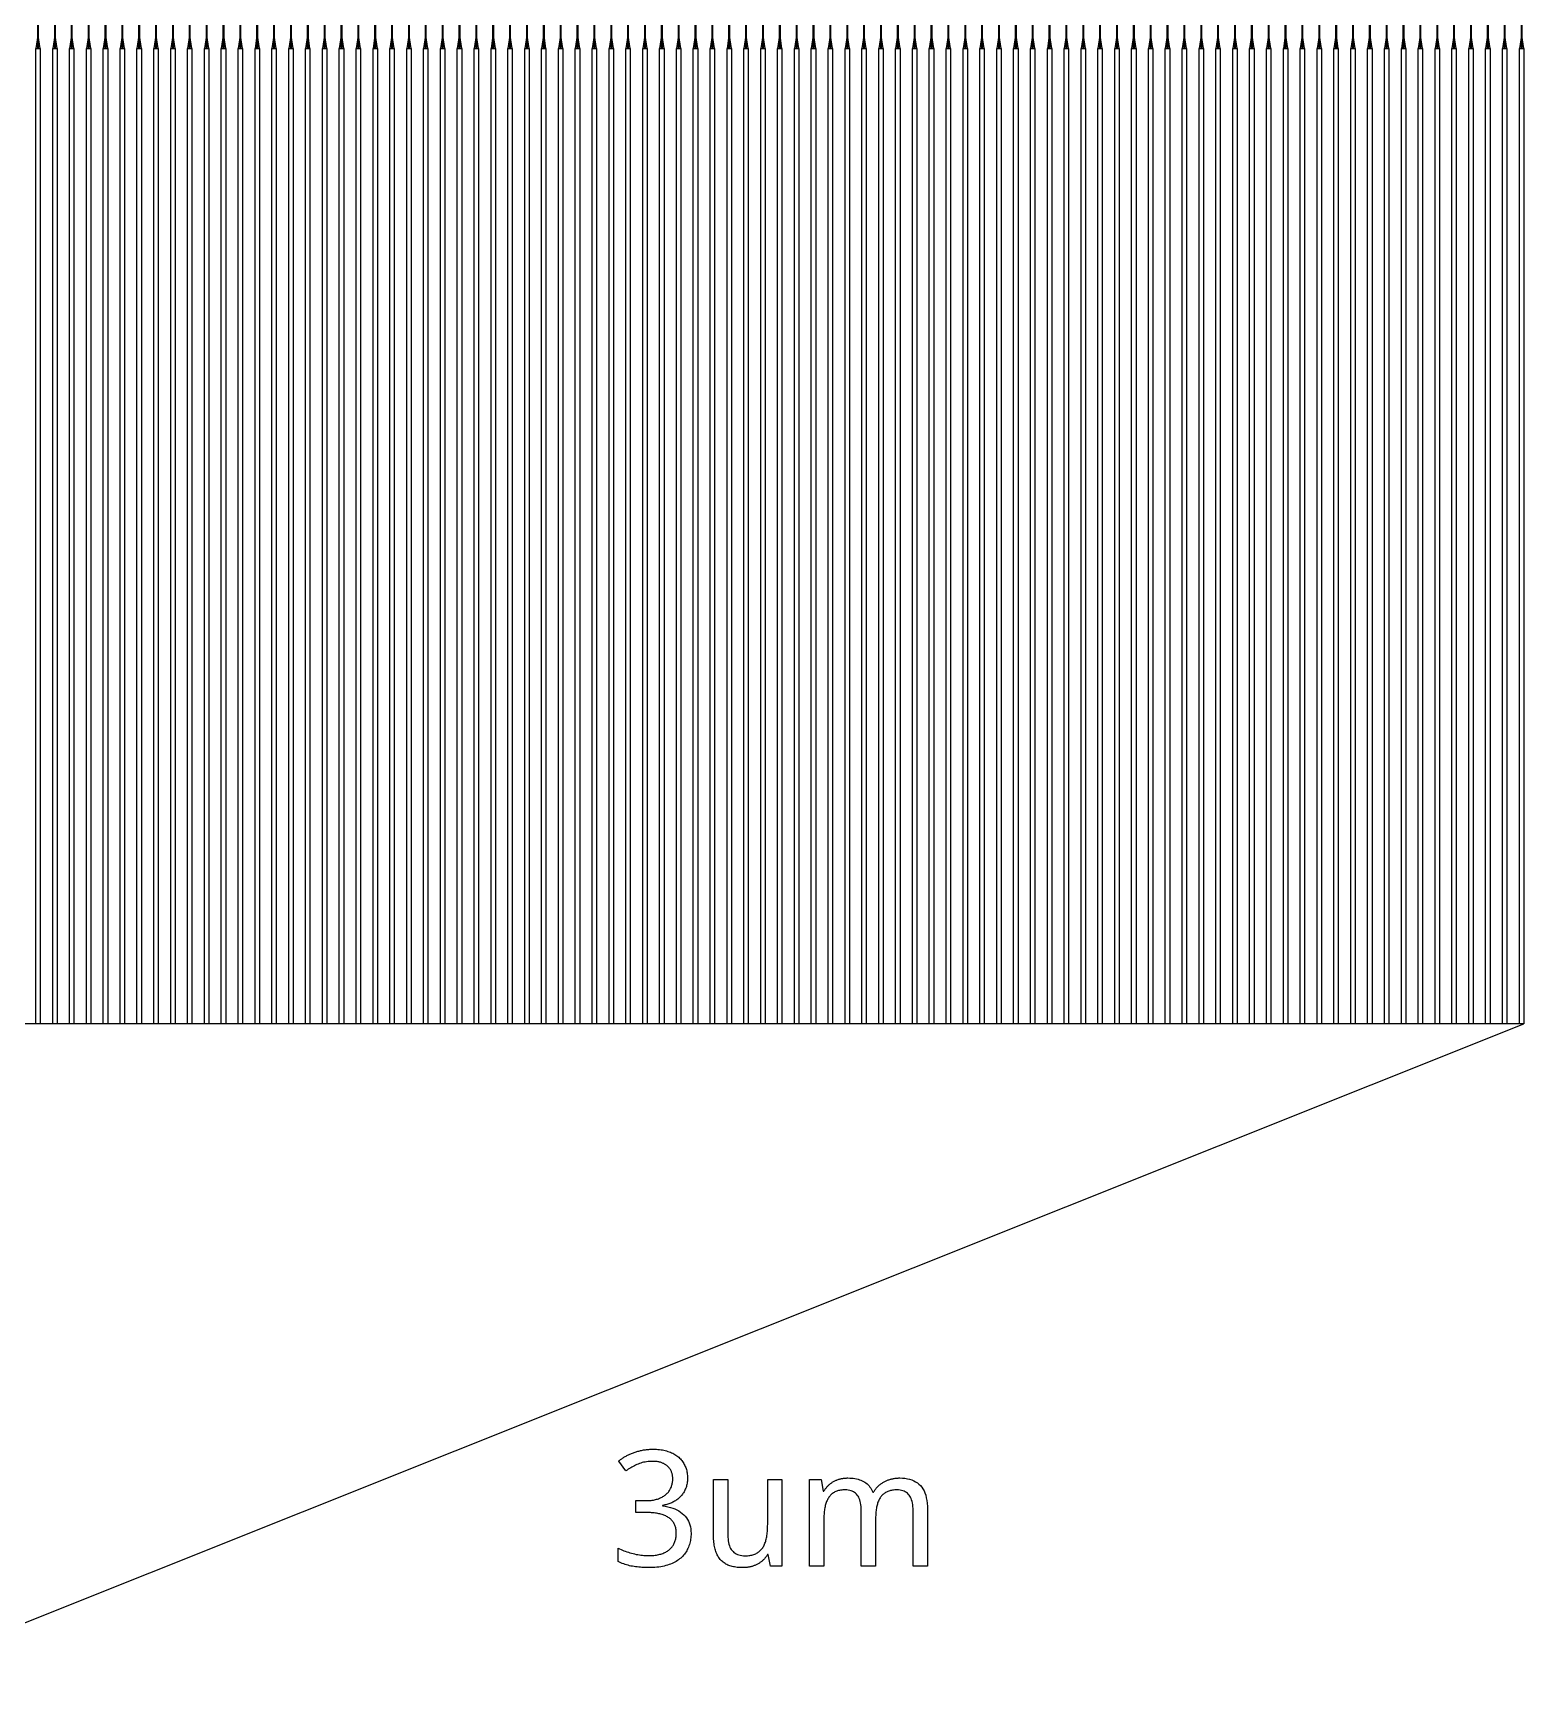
# Model space of a CAD drawing. Extents: x 0 to 762, y 0 to 762.
# Drawn here: x 139.9 to 241.4, y 139.7 to 252.9 of the extents above; entities that cross this region are included whole.
import ezdxf

# ---------------------------------------------------------------- set-up
doc = ezdxf.new("R2010")
doc.units = 0
doc.layers.get('0').update_dxf_attribs({"linetype": 'CONTINUOUS'})

msp = doc.modelspace()

# ---------------------------------------------------------------- linework, layer by layer
at = {"color": 0}
for points in [[(140.193, 253.996), (140.224, 253.996), (140.224, 251.896), (140.193, 251.896), (140.193, 253.996)], [(141.342, 253.996), (141.372, 253.996), (141.372, 251.896), (141.342, 251.896), (141.342, 253.996)], [(142.49, 253.996), (142.521, 253.996), (142.521, 251.896), (142.49, 251.896), (142.49, 253.996)], [(143.639, 253.996), (143.669, 253.996), (143.669, 251.896), (143.639, 251.896), (143.639, 253.996)], [(144.788, 253.996), (144.818, 253.996), (144.818, 251.896), (144.788, 251.896), (144.788, 253.996)], [(145.936, 253.996), (145.967, 253.996), (145.967, 251.896), (145.936, 251.896), (145.936, 253.996)], [(147.085, 253.996), (147.115, 253.996), (147.115, 251.896), (147.085, 251.896), (147.085, 253.996)], [(148.235, 253.996), (148.264, 253.996), (148.264, 251.896), (148.235, 251.896), (148.235, 253.996)], [(149.383, 253.996), (149.413, 253.996), (149.413, 251.896), (149.383, 251.896), (149.383, 253.996)], [(150.532, 253.996), (150.561, 253.996), (150.561, 251.896), (150.532, 251.896), (150.532, 253.996)], [(151.681, 253.996), (151.71, 253.996), (151.71, 251.896), (151.681, 251.896), (151.681, 253.996)], [(152.829, 253.996), (152.858, 253.996), (152.858, 251.896), (152.829, 251.896), (152.829, 253.996)], [(153.978, 253.996), (154.008, 253.996), (154.008, 251.896), (153.978, 251.896), (153.978, 253.996)], [(155.126, 253.996), (155.157, 253.996), (155.157, 251.896), (155.126, 251.896), (155.126, 253.996)], [(156.275, 253.996), (156.306, 253.996), (156.306, 251.896), (156.275, 251.896), (156.275, 253.996)], [(157.424, 253.996), (157.454, 253.996), (157.454, 251.896), (157.424, 251.896), (157.424, 253.996)], [(158.572, 253.996), (158.603, 253.996), (158.603, 251.896), (158.572, 251.896), (158.572, 253.996)], [(159.721, 253.996), (159.751, 253.996), (159.751, 251.896), (159.721, 251.896), (159.721, 253.996)], [(160.869, 253.996), (160.9, 253.996), (160.9, 251.896), (160.869, 251.896), (160.869, 253.996)], [(162.018, 253.996), (162.049, 253.996), (162.049, 251.896), (162.018, 251.896), (162.018, 253.996)], [(163.168, 253.996), (163.197, 253.996), (163.197, 251.896), (163.168, 251.896), (163.168, 253.996)], [(164.317, 253.996), (164.346, 253.996), (164.346, 251.896), (164.317, 251.896), (164.317, 253.996)], [(165.465, 253.996), (165.494, 253.996), (165.494, 251.896), (165.465, 251.896), (165.465, 253.996)], [(166.614, 253.996), (166.643, 253.996), (166.643, 251.896), (166.614, 251.896), (166.614, 253.996)], [(167.763, 253.996), (167.793, 253.996), (167.793, 251.896), (167.763, 251.896), (167.763, 253.996)], [(168.911, 253.996), (168.942, 253.996), (168.942, 251.896), (168.911, 251.896), (168.911, 253.996)], [(170.06, 253.996), (170.09, 253.996), (170.09, 251.896), (170.06, 251.896), (170.06, 253.996)], [(171.208, 253.996), (171.239, 253.996), (171.239, 251.896), (171.208, 251.896), (171.208, 253.996)], [(172.357, 253.996), (172.388, 253.996), (172.388, 251.896), (172.357, 251.896), (172.357, 253.996)], [(173.506, 253.996), (173.536, 253.996), (173.536, 251.896), (173.506, 251.896), (173.506, 253.996)], [(174.654, 253.996), (174.685, 253.996), (174.685, 251.896), (174.654, 251.896), (174.654, 253.996)], [(175.803, 253.996), (175.833, 253.996), (175.833, 251.896), (175.803, 251.896), (175.803, 253.996)], [(176.953, 253.996), (176.982, 253.996), (176.982, 251.896), (176.953, 251.896), (176.953, 253.996)], [(178.101, 253.996), (178.131, 253.996), (178.131, 251.896), (178.101, 251.896), (178.101, 253.996)], [(179.25, 253.996), (179.279, 253.996), (179.279, 251.896), (179.25, 251.896), (179.25, 253.996)], [(180.399, 253.996), (180.428, 253.996), (180.428, 251.896), (180.399, 251.896), (180.399, 253.996)], [(181.547, 253.996), (181.576, 253.996), (181.576, 251.896), (181.547, 251.896), (181.547, 253.996)], [(182.696, 253.996), (182.726, 253.996), (182.726, 251.896), (182.696, 251.896), (182.696, 253.996)], [(183.844, 253.996), (183.875, 253.996), (183.875, 251.896), (183.844, 251.896), (183.844, 253.996)], [(184.993, 253.996), (185.024, 253.996), (185.024, 251.896), (184.993, 251.896), (184.993, 253.996)], [(186.142, 253.996), (186.172, 253.996), (186.172, 251.896), (186.142, 251.896), (186.142, 253.996)], [(187.29, 253.996), (187.321, 253.996), (187.321, 251.896), (187.29, 251.896), (187.29, 253.996)], [(188.439, 253.996), (188.469, 253.996), (188.469, 251.896), (188.439, 251.896), (188.439, 253.996)], [(189.587, 253.996), (189.618, 253.996), (189.618, 251.896), (189.587, 251.896), (189.587, 253.996)], [(190.737, 253.996), (190.767, 253.996), (190.767, 251.896), (190.737, 251.896), (190.737, 253.996)], [(191.886, 253.996), (191.915, 253.996), (191.915, 251.896), (191.886, 251.896), (191.886, 253.996)], [(193.035, 253.996), (193.064, 253.996), (193.064, 251.896), (193.035, 251.896), (193.035, 253.996)], [(194.183, 253.996), (194.212, 253.996), (194.212, 251.896), (194.183, 251.896), (194.183, 253.996)], [(195.332, 253.996), (195.361, 253.996), (195.361, 251.896), (195.332, 251.896), (195.332, 253.996)], [(196.481, 253.996), (196.511, 253.996), (196.511, 251.896), (196.481, 251.896), (196.481, 253.996)], [(197.629, 253.996), (197.66, 253.996), (197.66, 251.896), (197.629, 251.896), (197.629, 253.996)], [(198.778, 253.996), (198.808, 253.996), (198.808, 251.896), (198.778, 251.896), (198.778, 253.996)], [(199.926, 253.996), (199.957, 253.996), (199.957, 251.896), (199.926, 251.896), (199.926, 253.996)], [(201.075, 253.996), (201.106, 253.996), (201.106, 251.896), (201.075, 251.896), (201.075, 253.996)], [(202.224, 253.996), (202.254, 253.996), (202.254, 251.896), (202.224, 251.896), (202.224, 253.996)], [(203.372, 253.996), (203.403, 253.996), (203.403, 251.896), (203.372, 251.896), (203.372, 253.996)], [(204.521, 253.996), (204.551, 253.996), (204.551, 251.896), (204.521, 251.896), (204.521, 253.996)], [(205.671, 253.996), (205.7, 253.996), (205.7, 251.896), (205.671, 251.896), (205.671, 253.996)], [(206.819, 253.996), (206.849, 253.996), (206.849, 251.896), (206.819, 251.896), (206.819, 253.996)], [(207.968, 253.996), (207.997, 253.996), (207.997, 251.896), (207.968, 251.896), (207.968, 253.996)], [(209.117, 253.996), (209.146, 253.996), (209.146, 251.896), (209.117, 251.896), (209.117, 253.996)], [(210.265, 253.996), (210.294, 253.996), (210.294, 251.896), (210.265, 251.896), (210.265, 253.996)], [(211.414, 253.996), (211.444, 253.996), (211.444, 251.896), (211.414, 251.896), (211.414, 253.996)], [(212.563, 253.996), (212.593, 253.996), (212.593, 251.896), (212.563, 251.896), (212.563, 253.996)], [(213.711, 253.996), (213.742, 253.996), (213.742, 251.896), (213.711, 251.896), (213.711, 253.996)], [(214.86, 253.996), (214.89, 253.996), (214.89, 251.896), (214.86, 251.896), (214.86, 253.996)], [(216.008, 253.996), (216.039, 253.996), (216.039, 251.896), (216.008, 251.896), (216.008, 253.996)], [(217.157, 253.996), (217.188, 253.996), (217.188, 251.896), (217.157, 251.896), (217.157, 253.996)], [(218.306, 253.996), (218.336, 253.996), (218.336, 251.896), (218.306, 251.896), (218.306, 253.996)], [(219.456, 253.996), (219.485, 253.996), (219.485, 251.896), (219.456, 251.896), (219.456, 253.996)], [(220.604, 253.996), (220.633, 253.996), (220.633, 251.896), (220.604, 251.896), (220.604, 253.996)], [(221.753, 253.996), (221.782, 253.996), (221.782, 251.896), (221.753, 251.896), (221.753, 253.996)], [(222.901, 253.996), (222.931, 253.996), (222.931, 251.896), (222.901, 251.896), (222.901, 253.996)], [(224.05, 253.996), (224.079, 253.996), (224.079, 251.896), (224.05, 251.896), (224.05, 253.996)], [(225.199, 253.996), (225.228, 253.996), (225.228, 251.896), (225.199, 251.896), (225.199, 253.996)], [(226.347, 253.996), (226.378, 253.996), (226.378, 251.896), (226.347, 251.896), (226.347, 253.996)], [(227.496, 253.996), (227.526, 253.996), (227.526, 251.896), (227.496, 251.896), (227.496, 253.996)], [(228.644, 253.996), (228.675, 253.996), (228.675, 251.896), (228.644, 251.896), (228.644, 253.996)], [(229.793, 253.996), (229.824, 253.996), (229.824, 251.896), (229.793, 251.896), (229.793, 253.996)], [(230.942, 253.996), (230.972, 253.996), (230.972, 251.896), (230.942, 251.896), (230.942, 253.996)], [(232.09, 253.996), (232.121, 253.996), (232.121, 251.896), (232.09, 251.896), (232.09, 253.996)], [(233.239, 253.996), (233.269, 253.996), (233.269, 251.896), (233.239, 251.896), (233.239, 253.996)], [(234.389, 253.996), (234.418, 253.996), (234.418, 251.896), (234.389, 251.896), (234.389, 253.996)], [(235.537, 253.996), (235.567, 253.996), (235.567, 251.896), (235.537, 251.896), (235.537, 253.996)], [(236.686, 253.996), (236.715, 253.996), (236.715, 251.896), (236.686, 251.896), (236.686, 253.996)], [(237.835, 253.996), (237.864, 253.996), (237.864, 251.896), (237.835, 251.896), (237.835, 253.996)], [(238.983, 253.996), (239.013, 253.996), (239.013, 251.896), (238.983, 251.896), (238.983, 253.996)], [(240.132, 253.996), (240.162, 253.996), (240.162, 251.896), (240.132, 251.896), (240.132, 253.996)], [(241.281, 253.996), (241.311, 253.996), (241.311, 251.896), (241.281, 251.896), (241.281, 253.996)], [(140.058, 251.896), (140.358, 251.896), (140.224, 252.796), (140.193, 252.796), (140.058, 251.896)], [(141.207, 251.896), (141.507, 251.896), (141.372, 252.796), (141.342, 252.796), (141.207, 251.896)], [(142.356, 251.896), (142.656, 251.896), (142.521, 252.796), (142.49, 252.796), (142.356, 251.896)], [(143.504, 251.896), (143.804, 251.896), (143.669, 252.796), (143.639, 252.796), (143.504, 251.896)], [(144.653, 251.896), (144.953, 251.896), (144.818, 252.796), (144.788, 252.796), (144.653, 251.896)], [(145.801, 251.896), (146.101, 251.896), (145.967, 252.796), (145.936, 252.796), (145.801, 251.896)], [(146.95, 251.896), (147.25, 251.896), (147.115, 252.796), (147.085, 252.796), (146.95, 251.896)], [(148.099, 251.896), (148.399, 251.896), (148.264, 252.796), (148.235, 252.796), (148.099, 251.896)], [(149.247, 251.896), (149.547, 251.896), (149.413, 252.796), (149.383, 252.796), (149.247, 251.896)], [(150.396, 251.896), (150.696, 251.896), (150.561, 252.796), (150.532, 252.796), (150.396, 251.896)], [(151.546, 251.896), (151.846, 251.896), (151.71, 252.796), (151.681, 252.796), (151.546, 251.896)], [(152.694, 251.896), (152.994, 251.896), (152.858, 252.796), (152.829, 252.796), (152.694, 251.896)], [(153.843, 251.896), (154.143, 251.896), (154.008, 252.796), (153.978, 252.796), (153.843, 251.896)], [(154.992, 251.896), (155.292, 251.896), (155.157, 252.796), (155.126, 252.796), (154.992, 251.896)], [(156.14, 251.896), (156.44, 251.896), (156.306, 252.796), (156.275, 252.796), (156.14, 251.896)], [(157.289, 251.896), (157.589, 251.896), (157.454, 252.796), (157.424, 252.796), (157.289, 251.896)], [(158.438, 251.896), (158.737, 251.896), (158.603, 252.796), (158.572, 252.796), (158.438, 251.896)], [(159.586, 251.896), (159.886, 251.896), (159.751, 252.796), (159.721, 252.796), (159.586, 251.896)], [(160.735, 251.896), (161.035, 251.896), (160.9, 252.796), (160.869, 252.796), (160.735, 251.896)], [(161.883, 251.896), (162.183, 251.896), (162.049, 252.796), (162.018, 252.796), (161.883, 251.896)], [(163.032, 251.896), (163.332, 251.896), (163.197, 252.796), (163.168, 252.796), (163.032, 251.896)], [(164.181, 251.896), (164.481, 251.896), (164.346, 252.796), (164.317, 252.796), (164.181, 251.896)], [(165.331, 251.896), (165.631, 251.896), (165.494, 252.796), (165.465, 252.796), (165.331, 251.896)], [(166.479, 251.896), (166.779, 251.896), (166.643, 252.796), (166.614, 252.796), (166.479, 251.896)], [(167.628, 251.896), (167.928, 251.896), (167.792, 252.796), (167.763, 252.796), (167.628, 251.896)], [(168.776, 251.896), (169.076, 251.896), (168.942, 252.796), (168.911, 252.796), (168.776, 251.896)], [(169.925, 251.896), (170.225, 251.896), (170.09, 252.796), (170.06, 252.796), (169.925, 251.896)], [(171.074, 251.896), (171.374, 251.896), (171.239, 252.796), (171.208, 252.796), (171.074, 251.896)], [(172.222, 251.896), (172.522, 251.896), (172.388, 252.796), (172.357, 252.796), (172.222, 251.896)], [(173.371, 251.896), (173.671, 251.896), (173.536, 252.796), (173.506, 252.796), (173.371, 251.896)], [(174.519, 251.896), (174.819, 251.896), (174.685, 252.796), (174.654, 252.796), (174.519, 251.896)], [(175.668, 251.896), (175.968, 251.896), (175.833, 252.796), (175.803, 252.796), (175.668, 251.896)], [(176.817, 251.896), (177.117, 251.896), (176.982, 252.796), (176.953, 252.796), (176.817, 251.896)], [(177.965, 251.896), (178.265, 251.896), (178.131, 252.796), (178.101, 252.796), (177.965, 251.896)], [(179.115, 251.896), (179.414, 251.896), (179.279, 252.796), (179.25, 252.796), (179.115, 251.896)], [(180.264, 251.896), (180.564, 251.896), (180.428, 252.796), (180.399, 252.796), (180.264, 251.896)], [(181.413, 251.896), (181.712, 251.896), (181.576, 252.796), (181.547, 252.796), (181.413, 251.896)], [(182.561, 251.896), (182.861, 251.896), (182.726, 252.796), (182.696, 252.796), (182.561, 251.896)], [(183.71, 251.896), (184.01, 251.896), (183.875, 252.796), (183.844, 252.796), (183.71, 251.896)], [(184.858, 251.896), (185.158, 251.896), (185.024, 252.796), (184.993, 252.796), (184.858, 251.896)], [(186.007, 251.896), (186.307, 251.896), (186.172, 252.796), (186.142, 252.796), (186.007, 251.896)], [(187.156, 251.896), (187.456, 251.896), (187.321, 252.796), (187.29, 252.796), (187.156, 251.896)], [(188.304, 251.896), (188.604, 251.896), (188.469, 252.796), (188.439, 252.796), (188.304, 251.896)], [(189.453, 251.896), (189.753, 251.896), (189.618, 252.796), (189.587, 252.796), (189.453, 251.896)], [(190.601, 251.896), (190.901, 251.896), (190.767, 252.796), (190.737, 252.796), (190.601, 251.896)], [(191.75, 251.896), (192.05, 251.896), (191.915, 252.796), (191.886, 252.796), (191.75, 251.896)], [(192.899, 251.896), (193.199, 251.896), (193.064, 252.796), (193.035, 252.796), (192.899, 251.896)], [(194.049, 251.896), (194.349, 251.896), (194.212, 252.796), (194.183, 252.796), (194.049, 251.896)], [(195.197, 251.896), (195.497, 251.896), (195.361, 252.796), (195.332, 252.796), (195.197, 251.896)], [(196.346, 251.896), (196.646, 251.896), (196.511, 252.796), (196.481, 252.796), (196.346, 251.896)], [(197.494, 251.896), (197.794, 251.896), (197.66, 252.796), (197.629, 252.796), (197.494, 251.896)], [(198.643, 251.896), (198.943, 251.896), (198.808, 252.796), (198.778, 252.796), (198.643, 251.896)], [(199.792, 251.896), (200.092, 251.896), (199.957, 252.796), (199.926, 252.796), (199.792, 251.896)], [(200.94, 251.896), (201.24, 251.896), (201.106, 252.796), (201.075, 252.796), (200.94, 251.896)], [(202.089, 251.896), (202.389, 251.896), (202.254, 252.796), (202.224, 252.796), (202.089, 251.896)], [(203.237, 251.896), (203.538, 251.896), (203.403, 252.796), (203.372, 252.796), (203.237, 251.896)], [(204.386, 251.896), (204.686, 251.896), (204.551, 252.796), (204.521, 252.796), (204.386, 251.896)], [(205.535, 251.896), (205.835, 251.896), (205.7, 252.796), (205.671, 252.796), (205.535, 251.896)], [(206.683, 251.896), (206.983, 251.896), (206.849, 252.796), (206.819, 252.796), (206.683, 251.896)], [(207.832, 251.896), (208.133, 251.896), (207.997, 252.796), (207.968, 252.796), (207.832, 251.896)], [(208.982, 251.896), (209.282, 251.896), (209.146, 252.796), (209.117, 252.796), (208.982, 251.896)], [(210.131, 251.896), (210.431, 251.896), (210.294, 252.796), (210.265, 252.796), (210.131, 251.896)], [(211.279, 251.896), (211.579, 251.896), (211.444, 252.796), (211.414, 252.796), (211.279, 251.896)], [(212.428, 251.896), (212.728, 251.896), (212.593, 252.796), (212.563, 252.796), (212.428, 251.896)], [(213.576, 251.896), (213.876, 251.896), (213.742, 252.796), (213.711, 252.796), (213.576, 251.896)], [(214.725, 251.896), (215.025, 251.896), (214.89, 252.796), (214.86, 252.796), (214.725, 251.896)], [(215.874, 251.896), (216.174, 251.896), (216.039, 252.796), (216.008, 252.796), (215.874, 251.896)], [(217.022, 251.896), (217.322, 251.896), (217.188, 252.796), (217.157, 252.796), (217.022, 251.896)], [(218.171, 251.896), (218.471, 251.896), (218.336, 252.796), (218.306, 252.796), (218.171, 251.896)], [(219.319, 251.896), (219.619, 251.896), (219.485, 252.796), (219.456, 252.796), (219.319, 251.896)], [(220.468, 251.896), (220.768, 251.896), (220.633, 252.796), (220.604, 252.796), (220.468, 251.896)], [(221.617, 251.896), (221.917, 251.896), (221.782, 252.796), (221.753, 252.796), (221.617, 251.896)], [(222.767, 251.896), (223.067, 251.896), (222.931, 252.796), (222.901, 252.796), (222.767, 251.896)], [(223.915, 251.896), (224.215, 251.896), (224.079, 252.796), (224.05, 252.796), (223.915, 251.896)], [(225.064, 251.896), (225.364, 251.896), (225.228, 252.796), (225.199, 252.796), (225.064, 251.896)], [(226.212, 251.896), (226.513, 251.896), (226.378, 252.796), (226.347, 252.796), (226.212, 251.896)], [(227.361, 251.896), (227.661, 251.896), (227.526, 252.796), (227.496, 252.796), (227.361, 251.896)], [(228.51, 251.896), (228.81, 251.896), (228.675, 252.796), (228.644, 252.796), (228.51, 251.896)], [(229.658, 251.896), (229.958, 251.896), (229.824, 252.796), (229.793, 252.796), (229.658, 251.896)], [(230.807, 251.896), (231.107, 251.896), (230.972, 252.796), (230.942, 252.796), (230.807, 251.896)], [(231.956, 251.896), (232.256, 251.896), (232.121, 252.796), (232.09, 252.796), (231.956, 251.896)], [(233.104, 251.896), (233.404, 251.896), (233.269, 252.796), (233.239, 252.796), (233.104, 251.896)], [(234.253, 251.896), (234.553, 251.896), (234.418, 252.796), (234.389, 252.796), (234.253, 251.896)], [(235.401, 251.896), (235.701, 251.896), (235.567, 252.796), (235.537, 252.796), (235.401, 251.896)], [(236.551, 251.896), (236.851, 251.896), (236.715, 252.796), (236.686, 252.796), (236.551, 251.896)], [(237.7, 251.896), (238, 251.896), (237.864, 252.796), (237.835, 252.796), (237.7, 251.896)], [(238.849, 251.896), (239.149, 251.896), (239.013, 252.796), (238.983, 252.796), (238.849, 251.896)], [(239.997, 251.896), (240.297, 251.896), (240.162, 252.796), (240.132, 252.796), (239.997, 251.896)], [(241.146, 251.896), (241.446, 251.896), (241.311, 252.796), (241.281, 252.796), (241.146, 251.896)], [(140.058, 251.896), (140.358, 251.896), (140.358, 185.417), (140.058, 185.417), (140.058, 251.896)], [(141.207, 251.896), (141.507, 251.896), (141.507, 185.417), (141.207, 185.417), (141.207, 251.896)], [(142.356, 251.896), (142.656, 251.896), (142.656, 185.417), (142.356, 185.417), (142.356, 251.896)], [(143.504, 251.896), (143.804, 251.896), (143.804, 185.417), (143.504, 185.417), (143.504, 251.896)], [(144.653, 251.896), (144.953, 251.896), (144.953, 185.417), (144.653, 185.417), (144.653, 251.896)], [(145.801, 251.896), (146.101, 251.896), (146.101, 185.417), (145.801, 185.417), (145.801, 251.896)], [(146.95, 251.896), (147.25, 251.896), (147.25, 185.417), (146.95, 185.417), (146.95, 251.896)], [(148.099, 251.896), (148.399, 251.896), (148.399, 185.417), (148.099, 185.417), (148.099, 251.896)], [(149.247, 251.896), (149.547, 251.896), (149.547, 185.417), (149.247, 185.417), (149.247, 251.896)], [(150.396, 251.896), (150.696, 251.896), (150.696, 185.417), (150.396, 185.417), (150.396, 251.896)], [(151.546, 251.896), (151.846, 251.896), (151.846, 185.417), (151.546, 185.417), (151.546, 251.896)], [(152.694, 251.896), (152.994, 251.896), (152.994, 185.417), (152.694, 185.417), (152.694, 251.896)], [(153.843, 251.896), (154.143, 251.896), (154.143, 185.417), (153.843, 185.417), (153.843, 251.896)], [(154.992, 251.896), (155.292, 251.896), (155.292, 185.417), (154.992, 185.417), (154.992, 251.896)], [(156.14, 251.896), (156.44, 251.896), (156.44, 185.417), (156.14, 185.417), (156.14, 251.896)], [(157.289, 251.896), (157.589, 251.896), (157.589, 185.417), (157.289, 185.417), (157.289, 251.896)], [(158.438, 251.896), (158.737, 251.896), (158.737, 185.417), (158.438, 185.417), (158.438, 251.896)], [(159.586, 251.896), (159.886, 251.896), (159.886, 185.417), (159.586, 185.417), (159.586, 251.896)], [(160.735, 251.896), (161.035, 251.896), (161.035, 185.417), (160.735, 185.417), (160.735, 251.896)], [(161.883, 251.896), (162.183, 251.896), (162.183, 185.417), (161.883, 185.417), (161.883, 251.896)], [(163.032, 251.896), (163.332, 251.896), (163.332, 185.417), (163.032, 185.417), (163.032, 251.896)], [(164.181, 251.896), (164.481, 251.896), (164.481, 185.417), (164.181, 185.417), (164.181, 251.896)], [(165.331, 251.896), (165.631, 251.896), (165.631, 185.417), (165.331, 185.417), (165.331, 251.896)], [(166.479, 251.896), (166.779, 251.896), (166.779, 185.417), (166.479, 185.417), (166.479, 251.896)], [(167.628, 251.896), (167.928, 251.896), (167.928, 185.417), (167.628, 185.417), (167.628, 251.896)], [(168.776, 251.896), (169.076, 251.896), (169.076, 185.417), (168.776, 185.417), (168.776, 251.896)], [(169.925, 251.896), (170.225, 251.896), (170.225, 185.417), (169.925, 185.417), (169.925, 251.896)], [(171.074, 251.896), (171.374, 251.896), (171.374, 185.417), (171.074, 185.417), (171.074, 251.896)], [(172.222, 251.896), (172.522, 251.896), (172.522, 185.417), (172.222, 185.417), (172.222, 251.896)], [(173.371, 251.896), (173.671, 251.896), (173.671, 185.417), (173.371, 185.417), (173.371, 251.896)], [(174.519, 251.896), (174.819, 251.896), (174.819, 185.417), (174.519, 185.417), (174.519, 251.896)], [(175.668, 251.896), (175.968, 251.896), (175.968, 185.417), (175.668, 185.417), (175.668, 251.896)], [(176.817, 251.896), (177.117, 251.896), (177.117, 185.417), (176.817, 185.417), (176.817, 251.896)], [(177.965, 251.896), (178.265, 251.896), (178.265, 185.417), (177.965, 185.417), (177.965, 251.896)], [(179.115, 251.896), (179.415, 251.896), (179.415, 185.417), (179.115, 185.417), (179.115, 251.896)], [(180.264, 251.896), (180.564, 251.896), (180.564, 185.417), (180.264, 185.417), (180.264, 251.896)], [(181.413, 251.896), (181.712, 251.896), (181.712, 185.417), (181.413, 185.417), (181.413, 251.896)], [(182.561, 251.896), (182.861, 251.896), (182.861, 185.417), (182.561, 185.417), (182.561, 251.896)], [(183.71, 251.896), (184.01, 251.896), (184.01, 185.417), (183.71, 185.417), (183.71, 251.896)], [(184.858, 251.896), (185.158, 251.896), (185.158, 185.417), (184.858, 185.417), (184.858, 251.896)], [(186.007, 251.896), (186.307, 251.896), (186.307, 185.417), (186.007, 185.417), (186.007, 251.896)], [(187.156, 251.896), (187.456, 251.896), (187.456, 185.417), (187.156, 185.417), (187.156, 251.896)], [(188.304, 251.896), (188.604, 251.896), (188.604, 185.417), (188.304, 185.417), (188.304, 251.896)], [(189.453, 251.896), (189.753, 251.896), (189.753, 185.417), (189.453, 185.417), (189.453, 251.896)], [(190.601, 251.896), (190.901, 251.896), (190.901, 185.417), (190.601, 185.417), (190.601, 251.896)], [(191.75, 251.896), (192.05, 251.896), (192.05, 185.417), (191.75, 185.417), (191.75, 251.896)], [(192.899, 251.896), (193.199, 251.896), (193.199, 185.417), (192.899, 185.417), (192.899, 251.896)], [(194.049, 251.896), (194.349, 251.896), (194.349, 185.417), (194.049, 185.417), (194.049, 251.896)], [(195.197, 251.896), (195.497, 251.896), (195.497, 185.417), (195.197, 185.417), (195.197, 251.896)], [(196.346, 251.896), (196.646, 251.896), (196.646, 185.417), (196.346, 185.417), (196.346, 251.896)], [(197.494, 251.896), (197.794, 251.896), (197.794, 185.417), (197.494, 185.417), (197.494, 251.896)], [(198.643, 251.896), (198.943, 251.896), (198.943, 185.417), (198.643, 185.417), (198.643, 251.896)], [(199.792, 251.896), (200.092, 251.896), (200.092, 185.417), (199.792, 185.417), (199.792, 251.896)], [(200.94, 251.896), (201.24, 251.896), (201.24, 185.417), (200.94, 185.417), (200.94, 251.896)], [(202.089, 251.896), (202.389, 251.896), (202.389, 185.417), (202.089, 185.417), (202.089, 251.896)], [(203.237, 251.896), (203.538, 251.896), (203.538, 185.417), (203.237, 185.417), (203.237, 251.896)], [(204.386, 251.896), (204.686, 251.896), (204.686, 185.417), (204.386, 185.417), (204.386, 251.896)], [(205.535, 251.896), (205.835, 251.896), (205.835, 185.417), (205.535, 185.417), (205.535, 251.896)], [(206.683, 251.896), (206.983, 251.896), (206.983, 185.417), (206.683, 185.417), (206.683, 251.896)], [(207.832, 251.896), (208.133, 251.896), (208.133, 185.417), (207.832, 185.417), (207.832, 251.896)], [(208.982, 251.896), (209.282, 251.896), (209.282, 185.417), (208.982, 185.417), (208.982, 251.896)], [(210.131, 251.896), (210.431, 251.896), (210.431, 185.417), (210.131, 185.417), (210.131, 251.896)], [(211.279, 251.896), (211.579, 251.896), (211.579, 185.417), (211.279, 185.417), (211.279, 251.896)], [(212.428, 251.896), (212.728, 251.896), (212.728, 185.417), (212.428, 185.417), (212.428, 251.896)], [(213.576, 251.896), (213.876, 251.896), (213.876, 185.417), (213.576, 185.417), (213.576, 251.896)], [(214.725, 251.896), (215.025, 251.896), (215.025, 185.417), (214.725, 185.417), (214.725, 251.896)], [(215.874, 251.896), (216.174, 251.896), (216.174, 185.417), (215.874, 185.417), (215.874, 251.896)], [(217.022, 251.896), (217.322, 251.896), (217.322, 185.417), (217.022, 185.417), (217.022, 251.896)], [(218.171, 251.896), (218.471, 251.896), (218.471, 185.417), (218.171, 185.417), (218.171, 251.896)], [(219.319, 251.896), (219.619, 251.896), (219.619, 185.417), (219.319, 185.417), (219.319, 251.896)], [(220.468, 251.896), (220.768, 251.896), (220.768, 185.417), (220.468, 185.417), (220.468, 251.896)], [(221.617, 251.896), (221.917, 251.896), (221.917, 185.417), (221.617, 185.417), (221.617, 251.896)], [(222.767, 251.896), (223.067, 251.896), (223.067, 185.417), (222.767, 185.417), (222.767, 251.896)], [(223.915, 251.896), (224.215, 251.896), (224.215, 185.417), (223.915, 185.417), (223.915, 251.896)], [(225.064, 251.896), (225.364, 251.896), (225.364, 185.417), (225.064, 185.417), (225.064, 251.896)], [(226.212, 251.896), (226.513, 251.896), (226.513, 185.417), (226.212, 185.417), (226.212, 251.896)], [(227.361, 251.896), (227.661, 251.896), (227.661, 185.417), (227.361, 185.417), (227.361, 251.896)], [(228.51, 251.896), (228.81, 251.896), (228.81, 185.417), (228.51, 185.417), (228.51, 251.896)], [(229.658, 251.896), (229.958, 251.896), (229.958, 185.417), (229.658, 185.417), (229.658, 251.896)], [(230.807, 251.896), (231.107, 251.896), (231.107, 185.417), (230.807, 185.417), (230.807, 251.896)], [(231.956, 251.896), (232.256, 251.896), (232.256, 185.417), (231.956, 185.417), (231.956, 251.896)], [(233.104, 251.896), (233.404, 251.896), (233.404, 185.417), (233.104, 185.417), (233.104, 251.896)], [(234.253, 251.896), (234.553, 251.896), (234.553, 185.417), (234.253, 185.417), (234.253, 251.896)], [(235.401, 251.896), (235.701, 251.896), (235.701, 185.417), (235.401, 185.417), (235.401, 251.896)], [(236.551, 251.896), (236.851, 251.896), (236.851, 185.417), (236.551, 185.417), (236.551, 251.896)], [(237.7, 251.896), (238, 251.896), (238, 185.417), (237.7, 185.417), (237.7, 251.896)], [(238.849, 251.896), (239.149, 251.896), (239.149, 185.417), (238.849, 185.417), (238.849, 251.896)], [(239.997, 251.896), (240.297, 251.896), (240.297, 185.417), (239.997, 185.417), (239.997, 251.896)], [(241.146, 251.896), (241.446, 251.896), (241.446, 185.417), (241.146, 185.417), (241.146, 251.896)], [(126.998, 139.697), (241.446, 185.417), (12.5497, 185.417), (126.998, 139.697)], [(184.462, 154.483), (184.461, 154.406), (184.457, 154.331), (184.451, 154.256), (184.442, 154.182), (184.431, 154.11), (184.418, 154.039), (184.401, 153.969), (184.383, 153.901), (184.362, 153.835), (184.339, 153.769), (184.313, 153.706), (184.285, 153.644), (184.256, 153.583), (184.224, 153.525), (184.189, 153.469), (184.154, 153.414), (184.115, 153.361), (184.075, 153.308), (184.033, 153.26), (183.989, 153.211), (183.944, 153.164), (183.897, 153.119), (183.849, 153.076), (183.799, 153.035), (183.746, 152.994), (183.692, 152.957), (183.636, 152.919), (183.579, 152.885), (183.519, 152.851), (183.458, 152.819), (183.394, 152.79), (183.331, 152.763), (183.264, 152.736), (183.197, 152.712), (183.129, 152.69), (183.058, 152.669), (182.987, 152.65), (182.915, 152.633), (182.84, 152.618), (182.765, 152.604), (182.765, 152.572), (182.95, 152.544), (183.126, 152.51), (183.294, 152.468), (183.453, 152.418), (183.601, 152.361), (183.742, 152.297), (183.872, 152.225), (183.994, 152.146), (184.107, 152.058), (184.21, 151.965), (184.304, 151.865), (184.388, 151.76), (184.461, 151.649), (184.526, 151.531), (184.581, 151.407), (184.625, 151.278), (184.66, 151.143), (184.685, 151.003), (184.699, 150.856), (184.704, 150.703), (184.701, 150.6), (184.697, 150.5), (184.688, 150.401), (184.675, 150.304), (184.66, 150.208), (184.64, 150.115), (184.617, 150.022), (184.59, 149.932), (184.56, 149.844), (184.526, 149.757), (184.49, 149.672), (184.45, 149.59), (184.407, 149.51), (184.36, 149.432), (184.31, 149.357), (184.254, 149.285), (184.196, 149.214), (184.135, 149.146), (184.069, 149.079), (184, 149.017), (183.928, 148.956), (183.851, 148.897), (183.771, 148.842), (183.686, 148.789), (183.599, 148.739), (183.507, 148.693), (183.411, 148.649), (183.313, 148.607), (183.21, 148.568), (183.103, 148.533), (182.993, 148.5), (182.878, 148.471), (182.76, 148.444), (182.638, 148.422), (182.511, 148.404), (182.381, 148.389), (182.246, 148.376), (182.108, 148.368), (181.965, 148.362), (181.819, 148.361), (181.703, 148.362), (181.587, 148.364), (181.474, 148.369), (181.361, 148.375), (181.25, 148.383), (181.14, 148.394), (181.032, 148.406), (180.924, 148.419), (180.818, 148.435), (180.712, 148.453), (180.611, 148.472), (180.51, 148.494), (180.408, 148.521), (180.31, 148.55), (180.212, 148.581), (180.115, 148.615), (180.021, 148.654), (179.926, 148.694), (179.833, 148.739), (179.74, 148.785), (179.74, 149.699), (179.835, 149.65), (179.931, 149.604), (180.028, 149.56), (180.126, 149.518), (180.226, 149.479), (180.329, 149.443), (180.432, 149.408), (180.536, 149.375), (180.643, 149.344), (180.75, 149.317), (180.86, 149.292), (180.968, 149.268), (181.075, 149.249), (181.181, 149.231), (181.286, 149.217), (181.39, 149.204), (181.494, 149.194), (181.596, 149.188), (181.697, 149.185), (181.799, 149.182), (181.896, 149.183), (181.99, 149.188), (182.082, 149.192), (182.172, 149.2), (182.258, 149.21), (182.343, 149.221), (182.424, 149.235), (182.503, 149.251), (182.579, 149.269), (182.651, 149.29), (182.722, 149.313), (182.79, 149.336), (182.857, 149.362), (182.919, 149.39), (182.979, 149.421), (183.038, 149.451), (183.093, 149.485), (183.146, 149.521), (183.196, 149.557), (183.243, 149.596), (183.289, 149.638), (183.332, 149.679), (183.374, 149.724), (183.411, 149.769), (183.447, 149.818), (183.481, 149.868), (183.511, 149.919), (183.539, 149.972), (183.564, 150.028), (183.586, 150.085), (183.608, 150.143), (183.628, 150.204), (183.644, 150.265), (183.658, 150.328), (183.671, 150.393), (183.682, 150.458), (183.689, 150.525), (183.694, 150.593), (183.699, 150.664), (183.7, 150.735), (183.699, 150.807), (183.693, 150.876), (183.686, 150.944), (183.676, 151.01), (183.663, 151.074), (183.647, 151.135), (183.628, 151.193), (183.607, 151.25), (183.582, 151.306), (183.554, 151.358), (183.525, 151.41), (183.493, 151.46), (183.46, 151.507), (183.422, 151.553), (183.383, 151.597), (183.342, 151.639), (183.299, 151.679), (183.251, 151.717), (183.203, 151.753), (183.151, 151.788), (183.097, 151.821), (183.042, 151.853), (182.983, 151.882), (182.922, 151.911), (182.858, 151.936), (182.793, 151.961), (182.725, 151.983), (182.654, 152.004), (182.582, 152.024), (182.507, 152.04), (182.431, 152.056), (182.353, 152.069), (182.272, 152.081), (182.19, 152.092), (182.106, 152.1), (182.019, 152.108), (181.931, 152.114), (181.84, 152.118), (181.747, 152.119), (181.653, 152.121), (180.939, 152.121), (180.939, 152.932), (181.653, 152.932), (181.739, 152.933), (181.824, 152.936), (181.906, 152.942), (181.986, 152.949), (182.064, 152.958), (182.14, 152.971), (182.215, 152.985), (182.288, 153), (182.358, 153.018), (182.426, 153.039), (182.493, 153.061), (182.557, 153.086), (182.619, 153.112), (182.679, 153.14), (182.736, 153.169), (182.792, 153.201), (182.844, 153.235), (182.896, 153.269), (182.944, 153.307), (182.99, 153.346), (183.036, 153.386), (183.078, 153.428), (183.119, 153.471), (183.157, 153.517), (183.193, 153.563), (183.226, 153.611), (183.258, 153.66), (183.288, 153.711), (183.315, 153.764), (183.339, 153.818), (183.362, 153.874), (183.382, 153.929), (183.4, 153.987), (183.415, 154.046), (183.428, 154.106), (183.439, 154.165), (183.447, 154.228), (183.453, 154.29), (183.457, 154.354), (183.457, 154.419), (183.457, 154.475), (183.454, 154.529), (183.449, 154.582), (183.442, 154.633), (183.433, 154.685), (183.422, 154.733), (183.41, 154.782), (183.396, 154.829), (183.379, 154.875), (183.361, 154.919), (183.34, 154.962), (183.319, 155.004), (183.296, 155.044), (183.271, 155.083), (183.244, 155.122), (183.215, 155.158), (183.186, 155.193), (183.154, 155.226), (183.122, 155.258), (183.087, 155.29), (183.051, 155.319), (183.014, 155.349), (182.975, 155.376), (182.935, 155.403), (182.892, 155.426), (182.849, 155.45), (182.804, 155.471), (182.758, 155.49), (182.711, 155.51), (182.663, 155.526), (182.612, 155.542), (182.561, 155.556), (182.51, 155.567), (182.457, 155.578), (182.403, 155.586), (182.347, 155.593), (182.29, 155.599), (182.233, 155.603), (182.175, 155.606), (182.115, 155.607), (182.001, 155.604), (181.89, 155.599), (181.782, 155.59), (181.676, 155.578), (181.574, 155.561), (181.474, 155.54), (181.376, 155.517), (181.282, 155.49), (181.189, 155.458), (181.1, 155.424), (181.013, 155.388), (180.928, 155.349), (180.842, 155.307), (180.758, 155.264), (180.674, 155.218), (180.592, 155.171), (180.508, 155.121), (180.428, 155.068), (180.347, 155.014), (180.267, 154.957), (179.774, 155.628), (179.814, 155.661), (179.857, 155.693), (179.9, 155.726), (179.943, 155.758), (179.987, 155.789), (180.033, 155.819), (180.079, 155.85), (180.128, 155.881), (180.175, 155.91), (180.224, 155.939), (180.275, 155.968), (180.326, 155.996), (180.379, 156.024), (180.433, 156.05), (180.487, 156.075), (180.543, 156.1), (180.599, 156.124), (180.656, 156.147), (180.714, 156.169), (180.772, 156.192), (180.832, 156.214), (180.892, 156.235), (180.953, 156.256), (181.014, 156.275), (181.076, 156.293), (181.14, 156.31), (181.204, 156.326), (181.269, 156.342), (181.335, 156.356), (181.4, 156.369), (181.468, 156.382), (181.538, 156.393), (181.607, 156.401), (181.678, 156.411), (181.749, 156.418), (181.819, 156.424), (181.893, 156.428), (181.965, 156.431), (182.04, 156.433), (182.115, 156.433), (182.229, 156.432), (182.342, 156.428), (182.45, 156.421), (182.556, 156.411), (182.658, 156.397), (182.758, 156.382), (182.856, 156.362), (182.95, 156.34), (183.042, 156.317), (183.131, 156.289), (183.217, 156.258), (183.3, 156.226), (183.381, 156.192), (183.46, 156.154), (183.535, 156.114), (183.607, 156.072), (183.675, 156.028), (183.742, 155.981), (183.806, 155.932), (183.865, 155.881), (183.924, 155.828), (183.978, 155.774), (184.031, 155.717), (184.079, 155.658), (184.125, 155.597), (184.168, 155.535), (184.208, 155.469), (184.246, 155.403), (184.281, 155.333), (184.311, 155.263), (184.34, 155.192), (184.365, 155.118), (184.389, 155.044), (184.408, 154.968), (184.425, 154.89), (184.438, 154.813), (184.449, 154.732), (184.456, 154.651), (184.461, 154.568), (184.462, 154.483)], [(190.112, 148.468), (189.968, 149.258), (189.914, 149.258), (189.886, 149.212), (189.858, 149.168), (189.828, 149.125), (189.797, 149.082), (189.767, 149.042), (189.733, 149.001), (189.7, 148.964), (189.664, 148.926), (189.629, 148.89), (189.592, 148.856), (189.554, 148.822), (189.517, 148.79), (189.479, 148.76), (189.439, 148.731), (189.4, 148.701), (189.358, 148.675), (189.318, 148.649), (189.275, 148.624), (189.232, 148.599), (189.189, 148.575), (189.144, 148.554), (189.1, 148.535), (189.054, 148.517), (189.008, 148.499), (188.961, 148.482), (188.915, 148.467), (188.867, 148.451), (188.819, 148.439), (188.771, 148.426), (188.721, 148.414), (188.672, 148.404), (188.622, 148.396), (188.572, 148.388), (188.522, 148.381), (188.472, 148.374), (188.421, 148.369), (188.371, 148.365), (188.319, 148.362), (188.268, 148.361), (188.217, 148.361), (188.119, 148.362), (188.026, 148.365), (187.933, 148.372), (187.844, 148.381), (187.757, 148.392), (187.672, 148.406), (187.59, 148.421), (187.51, 148.44), (187.432, 148.461), (187.357, 148.485), (187.285, 148.511), (187.214, 148.539), (187.146, 148.571), (187.081, 148.606), (187.018, 148.643), (186.957, 148.683), (186.899, 148.726), (186.843, 148.771), (186.79, 148.819), (186.739, 148.871), (186.692, 148.925), (186.646, 148.982), (186.601, 149.042), (186.561, 149.106), (186.522, 149.171), (186.486, 149.239), (186.451, 149.311), (186.419, 149.385), (186.39, 149.462), (186.364, 149.543), (186.34, 149.626), (186.319, 149.712), (186.3, 149.801), (186.285, 149.894), (186.271, 149.99), (186.26, 150.089), (186.251, 150.19), (186.244, 150.296), (186.242, 150.403), (186.24, 150.515), (186.24, 154.365), (187.218, 154.365), (187.218, 150.568), (187.221, 150.432), (187.229, 150.303), (187.243, 150.181), (187.263, 150.065), (187.289, 149.957), (187.319, 149.856), (187.357, 149.763), (187.4, 149.675), (187.449, 149.594), (187.503, 149.521), (187.563, 149.454), (187.629, 149.396), (187.701, 149.343), (187.779, 149.297), (187.865, 149.26), (187.956, 149.228), (188.053, 149.203), (188.157, 149.186), (188.267, 149.175), (188.383, 149.172), (188.468, 149.174), (188.551, 149.178), (188.632, 149.185), (188.708, 149.194), (188.783, 149.207), (188.854, 149.222), (188.924, 149.24), (188.99, 149.261), (189.053, 149.285), (189.114, 149.311), (189.171, 149.34), (189.226, 149.372), (189.281, 149.407), (189.331, 149.444), (189.379, 149.483), (189.425, 149.525), (189.469, 149.571), (189.511, 149.618), (189.55, 149.667), (189.586, 149.719), (189.622, 149.776), (189.656, 149.835), (189.686, 149.896), (189.715, 149.958), (189.742, 150.025), (189.767, 150.093), (189.789, 150.164), (189.81, 150.237), (189.828, 150.313), (189.844, 150.392), (189.86, 150.472), (189.874, 150.554), (189.885, 150.64), (189.896, 150.728), (189.904, 150.818), (189.911, 150.911), (189.917, 151.006), (189.921, 151.103), (189.924, 151.203), (189.925, 151.304), (189.925, 154.365), (190.901, 154.365), (190.901, 148.468), (190.112, 148.468)], [(199.835, 148.468), (199.835, 152.265), (199.832, 152.401), (199.824, 152.531), (199.81, 152.653), (199.792, 152.768), (199.767, 152.876), (199.737, 152.978), (199.703, 153.072), (199.663, 153.16), (199.617, 153.24), (199.565, 153.313), (199.508, 153.379), (199.446, 153.439), (199.378, 153.492), (199.304, 153.536), (199.224, 153.575), (199.138, 153.606), (199.044, 153.631), (198.947, 153.649), (198.843, 153.658), (198.733, 153.663), (198.656, 153.661), (198.581, 153.657), (198.508, 153.65), (198.439, 153.642), (198.371, 153.631), (198.306, 153.615), (198.242, 153.599), (198.182, 153.579), (198.124, 153.558), (198.067, 153.533), (198.014, 153.507), (197.961, 153.479), (197.911, 153.449), (197.864, 153.415), (197.817, 153.379), (197.774, 153.34), (197.731, 153.3), (197.69, 153.257), (197.653, 153.211), (197.615, 153.163), (197.582, 153.112), (197.551, 153.061), (197.521, 153.007), (197.493, 152.95), (197.467, 152.89), (197.443, 152.828), (197.419, 152.764), (197.4, 152.697), (197.381, 152.628), (197.364, 152.556), (197.349, 152.483), (197.335, 152.407), (197.322, 152.329), (197.313, 152.25), (197.303, 152.168), (197.296, 152.083), (197.29, 151.997), (197.286, 151.908), (197.283, 151.817), (197.283, 151.724), (197.283, 148.468), (196.3, 148.468), (196.3, 152.265), (196.297, 152.401), (196.289, 152.531), (196.276, 152.653), (196.257, 152.768), (196.233, 152.876), (196.203, 152.978), (196.168, 153.072), (196.128, 153.16), (196.082, 153.24), (196.032, 153.313), (195.976, 153.379), (195.914, 153.439), (195.846, 153.492), (195.772, 153.536), (195.693, 153.575), (195.607, 153.607), (195.515, 153.631), (195.418, 153.649), (195.314, 153.658), (195.204, 153.663), (195.124, 153.661), (195.044, 153.657), (194.968, 153.65), (194.894, 153.64), (194.824, 153.628), (194.757, 153.612), (194.692, 153.594), (194.629, 153.572), (194.568, 153.549), (194.511, 153.522), (194.457, 153.493), (194.404, 153.461), (194.354, 153.426), (194.306, 153.389), (194.258, 153.349), (194.215, 153.307), (194.174, 153.261), (194.133, 153.212), (194.096, 153.163), (194.06, 153.108), (194.028, 153.053), (193.997, 152.994), (193.968, 152.933), (193.942, 152.869), (193.917, 152.804), (193.893, 152.736), (193.872, 152.665), (193.853, 152.592), (193.835, 152.515), (193.818, 152.438), (193.806, 152.357), (193.793, 152.274), (193.783, 152.189), (193.774, 152.101), (193.767, 152.011), (193.76, 151.918), (193.756, 151.824), (193.751, 151.726), (193.75, 151.626), (193.749, 151.525), (193.749, 148.468), (192.771, 148.468), (192.771, 154.365), (193.567, 154.365), (193.706, 153.571), (193.76, 153.571), (193.786, 153.617), (193.813, 153.661), (193.842, 153.704), (193.871, 153.746), (193.9, 153.786), (193.932, 153.825), (193.964, 153.862), (193.997, 153.899), (194.031, 153.935), (194.065, 153.968), (194.101, 154.003), (194.138, 154.035), (194.175, 154.067), (194.212, 154.096), (194.251, 154.125), (194.29, 154.153), (194.329, 154.181), (194.369, 154.206), (194.411, 154.229), (194.453, 154.253), (194.496, 154.275), (194.539, 154.296), (194.583, 154.315), (194.628, 154.333), (194.672, 154.351), (194.718, 154.367), (194.764, 154.382), (194.81, 154.396), (194.857, 154.408), (194.904, 154.419), (194.951, 154.429), (195, 154.439), (195.049, 154.447), (195.097, 154.454), (195.147, 154.46), (195.196, 154.465), (195.244, 154.468), (195.293, 154.471), (195.343, 154.472), (195.392, 154.474), (195.519, 154.471), (195.642, 154.464), (195.76, 154.451), (195.872, 154.435), (195.982, 154.414), (196.086, 154.388), (196.186, 154.357), (196.282, 154.322), (196.374, 154.282), (196.461, 154.237), (196.544, 154.188), (196.624, 154.132), (196.699, 154.071), (196.769, 154.004), (196.835, 153.933), (196.896, 153.857), (196.953, 153.775), (197.004, 153.688), (197.051, 153.594), (197.094, 153.496), (197.138, 153.496), (197.167, 153.546), (197.196, 153.594), (197.226, 153.64), (197.258, 153.686), (197.29, 153.731), (197.325, 153.774), (197.36, 153.815), (197.396, 153.856), (197.433, 153.893), (197.471, 153.931), (197.511, 153.967), (197.551, 154.001), (197.593, 154.035), (197.635, 154.067), (197.678, 154.097), (197.721, 154.126), (197.765, 154.154), (197.81, 154.182), (197.854, 154.207), (197.9, 154.232), (197.949, 154.256), (197.996, 154.278), (198.044, 154.3), (198.093, 154.319), (198.142, 154.339), (198.192, 154.357), (198.242, 154.372), (198.293, 154.388), (198.343, 154.401), (198.394, 154.414), (198.446, 154.425), (198.499, 154.435), (198.55, 154.444), (198.603, 154.451), (198.656, 154.458), (198.708, 154.464), (198.761, 154.468), (198.814, 154.471), (198.868, 154.472), (198.921, 154.474), (199.104, 154.468), (199.278, 154.453), (199.443, 154.426), (199.599, 154.39), (199.744, 154.344), (199.881, 154.288), (200.008, 154.221), (200.126, 154.143), (200.235, 154.056), (200.333, 153.957), (200.425, 153.849), (200.506, 153.729), (200.578, 153.596), (200.64, 153.45), (200.692, 153.293), (200.735, 153.122), (200.768, 152.94), (200.793, 152.746), (200.807, 152.539), (200.811, 152.319), (200.811, 148.468), (199.835, 148.468)]]:
    msp.add_lwpolyline(points, close=True, dxfattribs=at)

doc.saveas('drawing.dxf')
